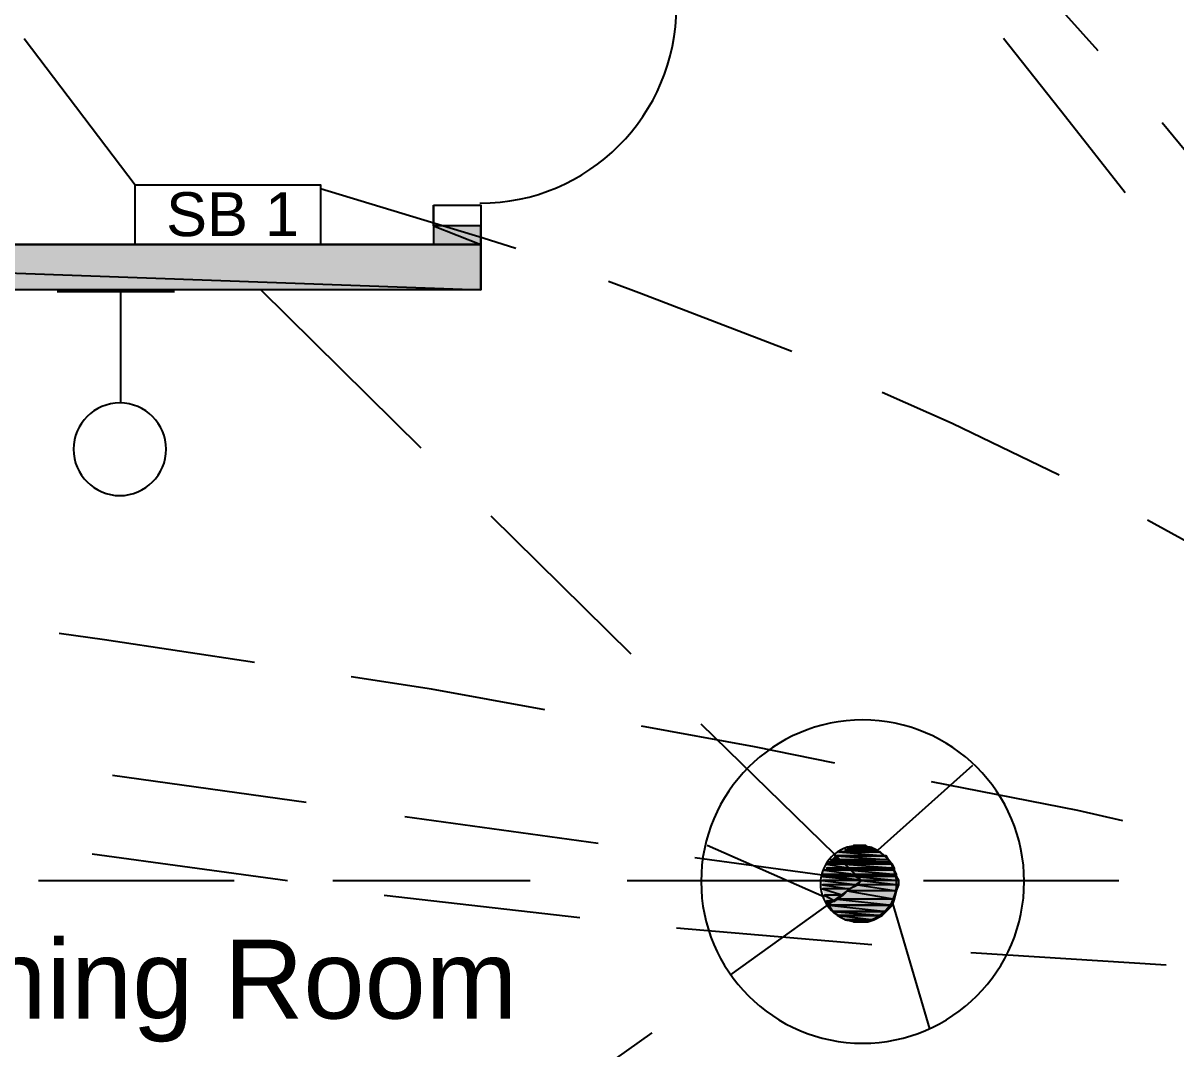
# Model space of a CAD drawing. Header units: millimetres. Extents: x 68 to 342, y 10 to 204.
# Drawn here: x 109.4 to 133.12, y 153.8 to 174.9 of the extents above; entities that cross this region are included whole.
import ezdxf

# ---------------------------------------------------------------- set-up
doc = ezdxf.new("R2010")
doc.units = ezdxf.units.MM
doc.styles.add('Arial$001H0', font='arial.ttf')

msp = doc.modelspace()

# ---------------------------------------------------------------- hatches: boundary and pattern name
at = {"true_color": 0x000008}
h = msp.add_hatch(color=8, dxfattribs=at)
h.paths.add_polyline_path([(118.82, 170.728), (117.847, 170.728), (118.82, 170.347)])
h.paths.add_polyline_path([(117.847, 170.728), (118.82, 170.347), (117.847, 170.347)])
h = msp.add_hatch(color=8, dxfattribs=at)
h.paths.add_polyline_path([(118.82, 170.347), (92.828, 170.347), (118.82, 169.415)])
h.paths.add_polyline_path([(92.828, 170.347), (118.82, 169.415), (92.828, 169.415)])
at = {"true_color": 0x000007}
h = msp.add_hatch(color=7, dxfattribs=at)
h.paths.add_polyline_path([(126.737, 157.985), (126.483, 157.985), (126.779, 157.943)])
h.paths.add_polyline_path([(126.483, 157.985), (126.779, 157.943), (126.483, 157.943)])
h = msp.add_hatch(color=7, dxfattribs=at)
h.paths.add_polyline_path([(126.144, 157.774), (126.102, 157.774), (126.186, 157.689)])
h.paths.add_polyline_path([(126.102, 157.774), (126.186, 157.689), (126.017, 157.689)])
h = msp.add_hatch(color=7, dxfattribs=at)
h.paths.add_polyline_path([(127.033, 157.858), (126.186, 157.858), (127.118, 157.774)])
h.paths.add_polyline_path([(126.186, 157.858), (127.118, 157.774), (126.102, 157.774)])
h = msp.add_hatch(color=7, dxfattribs=at)
h.paths.add_polyline_path([(127.118, 157.774), (126.102, 157.774), (127.16, 157.774)])
h.paths.add_polyline_path([(126.102, 157.774), (127.16, 157.774), (126.144, 157.774)])
h = msp.add_hatch(color=7, dxfattribs=at)
h.paths.add_polyline_path([(127.16, 157.774), (126.144, 157.774), (127.202, 157.689)])
h.paths.add_polyline_path([(126.144, 157.774), (127.202, 157.689), (126.186, 157.689)])
h = msp.add_hatch(color=7, dxfattribs=at)
h.paths.add_polyline_path([(126.991, 157.858), (126.229, 157.858), (127.033, 157.858)])
h.paths.add_polyline_path([(126.229, 157.858), (127.033, 157.858), (126.186, 157.858)])
h = msp.add_hatch(color=7, dxfattribs=at)
h.paths.add_polyline_path([(126.906, 157.901), (126.313, 157.901), (126.991, 157.858)])
h.paths.add_polyline_path([(126.313, 157.901), (126.991, 157.858), (126.229, 157.858)])
h = msp.add_hatch(color=7, dxfattribs=at)
h.paths.add_polyline_path([(126.864, 157.943), (126.356, 157.943), (126.906, 157.901)])
h.paths.add_polyline_path([(126.356, 157.943), (126.906, 157.901), (126.313, 157.901)])
h = msp.add_hatch(color=7, dxfattribs=at)
h.paths.add_polyline_path([(126.779, 157.943), (126.483, 157.943), (126.864, 157.943)])
h.paths.add_polyline_path([(126.483, 157.943), (126.864, 157.943), (126.356, 157.943)])
h = msp.add_hatch(color=7, dxfattribs=at)
h.paths.add_polyline_path([(126.398, 157.52), (125.932, 157.52), (126.44, 157.477)])
h.paths.add_polyline_path([(125.932, 157.52), (126.44, 157.477), (125.89, 157.477)])
h = msp.add_hatch(color=7, dxfattribs=at)
h.paths.add_polyline_path([(126.271, 157.647), (125.975, 157.647), (126.313, 157.604)])
h.paths.add_polyline_path([(125.975, 157.647), (126.313, 157.604), (125.932, 157.604)])
h = msp.add_hatch(color=7, dxfattribs=at)
h.paths.add_polyline_path([(126.313, 157.604), (125.932, 157.604), (126.398, 157.52)])
h.paths.add_polyline_path([(125.932, 157.604), (126.398, 157.52), (125.932, 157.52)])
h = msp.add_hatch(color=7, dxfattribs=at)
h.paths.add_polyline_path([(126.186, 157.689), (126.017, 157.689), (126.271, 157.647)])
h.paths.add_polyline_path([(126.017, 157.689), (126.271, 157.647), (125.975, 157.647)])
h = msp.add_hatch(color=7, dxfattribs=at)
h.paths.add_polyline_path([(127.202, 157.689), (126.186, 157.689), (127.245, 157.647)])
h.paths.add_polyline_path([(126.186, 157.689), (127.245, 157.647), (126.271, 157.647)])
h = msp.add_hatch(color=7, dxfattribs=at)
h.paths.add_polyline_path([(127.245, 157.647), (126.271, 157.647), (127.287, 157.604)])
h.paths.add_polyline_path([(126.271, 157.647), (127.287, 157.604), (126.313, 157.604)])
h = msp.add_hatch(color=7, dxfattribs=at)
h.paths.add_polyline_path([(127.287, 157.604), (126.313, 157.604), (127.329, 157.52)])
h.paths.add_polyline_path([(126.313, 157.604), (127.329, 157.52), (126.398, 157.52)])
h = msp.add_hatch(color=7, dxfattribs=at)
h.paths.add_polyline_path([(127.329, 157.52), (126.398, 157.52), (127.329, 157.477)])
h.paths.add_polyline_path([(126.398, 157.52), (127.329, 157.477), (126.44, 157.477)])
h = msp.add_hatch(color=7, dxfattribs=at)
h.paths.add_polyline_path([(126.44, 157.477), (125.89, 157.477), (126.525, 157.393)])
h.paths.add_polyline_path([(125.89, 157.477), (126.525, 157.393), (125.848, 157.393)])
h = msp.add_hatch(color=7, dxfattribs=at)
h.paths.add_polyline_path([(126.525, 157.393), (125.848, 157.393), (126.525, 157.35)])
h.paths.add_polyline_path([(125.848, 157.393), (126.525, 157.35), (125.848, 157.35)])
h = msp.add_hatch(color=7, dxfattribs=at)
h.paths.add_polyline_path([(126.525, 157.35), (125.848, 157.35), (126.652, 157.266)])
h.paths.add_polyline_path([(125.848, 157.35), (126.652, 157.266), (125.848, 157.266)])
h = msp.add_hatch(color=7, dxfattribs=at)
h.paths.add_polyline_path([(126.652, 157.266), (125.848, 157.266), (126.567, 157.181)])
h.paths.add_polyline_path([(125.848, 157.266), (126.567, 157.181), (125.848, 157.181)])
h = msp.add_hatch(color=7, dxfattribs=at)
h.paths.add_polyline_path([(127.329, 157.477), (126.44, 157.477), (127.372, 157.393)])
h.paths.add_polyline_path([(126.44, 157.477), (127.372, 157.393), (126.525, 157.393)])
h = msp.add_hatch(color=7, dxfattribs=at)
h.paths.add_polyline_path([(127.372, 157.393), (126.525, 157.393), (127.372, 157.35)])
h.paths.add_polyline_path([(126.525, 157.393), (127.372, 157.35), (126.525, 157.35)])
h = msp.add_hatch(color=7, dxfattribs=at)
h.paths.add_polyline_path([(127.372, 157.35), (126.525, 157.35), (127.414, 157.266)])
h.paths.add_polyline_path([(126.525, 157.35), (127.414, 157.266), (126.652, 157.266)])
h = msp.add_hatch(color=7, dxfattribs=at)
h.paths.add_polyline_path([(127.414, 157.266), (126.652, 157.266), (127.414, 157.181)])
h.paths.add_polyline_path([(126.652, 157.266), (127.414, 157.181), (126.567, 157.181)])
h = msp.add_hatch(color=7, dxfattribs=at)
h.paths.add_polyline_path([(126.567, 157.181), (125.848, 157.181), (126.398, 157.096)])
h.paths.add_polyline_path([(125.848, 157.181), (126.398, 157.096), (125.848, 157.096)])
h = msp.add_hatch(color=7, dxfattribs=at)
h.paths.add_polyline_path([(126.398, 157.096), (125.848, 157.096), (126.271, 156.969)])
h.paths.add_polyline_path([(125.848, 157.096), (126.271, 156.969), (125.89, 156.969)])
h = msp.add_hatch(color=7, dxfattribs=at)
h.paths.add_polyline_path([(127.372, 157.054), (126.356, 157.054), (127.329, 156.885)])
h.paths.add_polyline_path([(126.356, 157.054), (127.329, 156.885), (126.144, 156.885)])
h = msp.add_hatch(color=7, dxfattribs=at)
h.paths.add_polyline_path([(127.414, 157.181), (126.567, 157.181), (127.372, 157.054)])
h.paths.add_polyline_path([(126.567, 157.181), (127.372, 157.054), (126.356, 157.054)])
h = msp.add_hatch(color=7, dxfattribs=at)
h.paths.add_polyline_path([(126.271, 156.969), (125.89, 156.969), (126.102, 156.842)])
h.paths.add_polyline_path([(125.89, 156.969), (126.102, 156.842), (125.932, 156.842)])
h = msp.add_hatch(color=7, dxfattribs=at)
h.paths.add_polyline_path([(125.975, 156.758), (125.932, 156.842)])
h.paths.add_polyline_path([(125.975, 156.758), (125.932, 156.842), (126.102, 156.842)])
h = msp.add_hatch(color=7, dxfattribs=at)
h.paths.add_polyline_path([(127.329, 156.885), (126.144, 156.885), (127.287, 156.758)])
h.paths.add_polyline_path([(126.144, 156.885), (127.287, 156.758), (125.975, 156.758)])
h = msp.add_hatch(color=7, dxfattribs=at)
h.paths.add_polyline_path([(127.287, 156.758), (125.975, 156.758), (127.16, 156.631)])
h.paths.add_polyline_path([(125.975, 156.758), (127.16, 156.631), (126.059, 156.631)])
h.paths.add_polyline_path([(127.16, 156.631), (126.059, 156.631)])
h.paths.add_polyline_path([(126.059, 156.631), (127.16, 156.631)])
h = msp.add_hatch(color=7, dxfattribs=at)
h.paths.add_polyline_path([(127.16, 156.631), (126.059, 156.631), (127.075, 156.546)])
h.paths.add_polyline_path([(126.059, 156.631), (127.075, 156.546), (126.186, 156.546)])
h.paths.add_polyline_path([(127.075, 156.546), (126.186, 156.546)])
h.paths.add_polyline_path([(126.186, 156.546), (127.075, 156.546)])
h = msp.add_hatch(color=7, dxfattribs=at)
h.paths.add_polyline_path([(127.075, 156.546), (126.186, 156.546), (126.906, 156.461)])
h.paths.add_polyline_path([(126.186, 156.546), (126.906, 156.461), (126.313, 156.461)])
h.paths.add_polyline_path([(126.906, 156.461), (126.313, 156.461)])
h.paths.add_polyline_path([(126.313, 156.461), (126.906, 156.461)])
h = msp.add_hatch(color=7, dxfattribs=at)
h.paths.add_polyline_path([(126.906, 156.461), (126.313, 156.461), (126.779, 156.419)])
h.paths.add_polyline_path([(126.313, 156.461), (126.779, 156.419), (126.483, 156.419)])
h.paths.add_polyline_path([(126.779, 156.419), (126.483, 156.419), (126.61, 156.419)])

# ---------------------------------------------------------------- linework, layer by layer
at = {"color": 5, "linetype": 'Continuous', "lineweight": 25, "true_color": 0x000005}
for p, q in [((109.422, 174.58), (111.708, 171.574)), ((117.593, 166.156), (114.291, 169.415)), ((121.911, 161.922), (119.032, 164.759)), ((126.652, 157.266), (123.35, 160.483)), ((115.222, 158.874), (111.243, 159.425)), ((121.233, 158.028), (117.254, 158.578)), ((126.652, 157.266), (123.223, 157.731)), ((109.719, 157.266), (113.74, 157.266)), ((115.772, 157.266), (119.836, 157.266)), ((121.826, 157.266), (125.89, 157.266)), ((126.652, 157.266), (123.943, 155.318)), ((127.922, 157.266), (131.944, 157.266)), ((122.334, 154.133), (119.032, 151.805))]:
    msp.add_line(p, q, dxfattribs=at)
at = {"color": 1, "linetype": 'Continuous', "lineweight": 25, "true_color": 0x000001}
for p, q in [((135.415, 169.712), (132.833, 172.844)), ((110.819, 157.816), (114.841, 157.266)), ((116.831, 156.969), (120.852, 156.504)), ((122.842, 156.292), (126.864, 155.953)), ((128.896, 155.784), (132.917, 155.53))]:
    msp.add_line(p, q, dxfattribs=at)
at = {"color": 7, "linetype": 'Continuous', "lineweight": 25, "true_color": 0x000007}
for p, q in [((117.847, 171.151), (117.847, 170.347)), ((118.82, 171.151), (118.82, 169.415)), ((117.847, 170.347), (92.362, 170.347)), ((118.82, 169.415), (98.585, 169.415)), ((112.513, 169.373), (110.1, 169.373)), ((111.412, 167.087), (111.412, 169.373)), ((126.991, 157.901), (128.938, 159.636)), ((125.89, 156.927), (123.477, 157.985)), ((127.287, 156.8), (128.049, 154.218))]:
    msp.add_line(p, q, dxfattribs=at)
at = {"color": 1, "linetype": 'Continuous', "lineweight": 25, "true_color": 0x000001}
for points in [[(131.52, 174.326), (129.7, 176.358), (128.769, 177.332)], [(132.071, 171.405), (130.843, 172.971), (129.573, 174.58)], [(119.54, 170.262), (118.863, 170.474), (115.518, 171.49)], [(125.213, 168.145), (122.122, 169.331), (121.445, 169.585)], [(130.716, 165.605), (128.515, 166.664), (127.075, 167.299)], [(136.05, 162.684), (134.695, 163.489), (132.536, 164.674)], [(114.164, 161.753), (111.073, 162.219), (110.142, 162.346)], [(120.133, 160.779), (117.804, 161.203), (116.153, 161.457)], [(126.102, 159.679), (124.451, 160.017), (122.122, 160.441)], [(132.028, 158.493), (131.097, 158.705), (128.091, 159.298)]]:
    msp.add_lwpolyline(points, dxfattribs=at)
at = {"color": 7, "linetype": 'Continuous', "lineweight": 25, "true_color": 0x000007}
msp.add_lwpolyline([(115.518, 170.347), (111.708, 170.347), (111.708, 171.574), (115.518, 171.574)], close=True, dxfattribs=at)
at = {"color": 2, "linetype": 'Continuous', "lineweight": 25, "true_color": 0x000002}
msp.add_lwpolyline([(117.847, 171.151), (118.82, 171.151), (118.82, 170.728), (117.847, 170.728)], close=True, dxfattribs=at)
at = {"color": 8, "linetype": 'Continuous', "lineweight": -2, "true_color": 0x000008}
for points in [[(118.82, 170.728), (117.847, 170.728), (118.82, 170.347)], [(92.362, 170.347), (118.82, 170.347), (118.82, 170.347)], [(118.82, 170.347), (92.828, 170.347), (118.82, 169.415)]]:
    msp.add_lwpolyline(points, close=True, dxfattribs=at)
for points in [[(117.847, 170.728), (118.82, 170.347), (117.847, 170.347)], [(118.82, 170.347), (118.82, 170.347), (92.362, 170.347)], [(92.828, 170.347), (118.82, 169.415), (92.828, 169.415)]]:
    msp.add_lwpolyline(points, dxfattribs=at)
at = {"color": 7, "linetype": 'Continuous', "lineweight": -2, "true_color": 0x000007}
for points in [[(126.652, 157.985), (126.737, 157.985), (126.483, 157.985)], [(126.483, 157.985), (126.779, 157.943), (126.483, 157.943)], [(126.102, 157.774), (126.186, 157.689), (126.017, 157.689)], [(126.186, 157.858), (127.118, 157.774), (126.102, 157.774)], [(126.102, 157.774), (126.144, 157.774), (126.144, 157.774)], [(126.102, 157.774), (127.16, 157.774), (126.144, 157.774)], [(126.144, 157.774), (127.202, 157.689), (126.186, 157.689)], [(126.229, 157.858), (127.033, 157.858), (126.186, 157.858)], [(126.313, 157.901), (126.991, 157.858), (126.229, 157.858)], [(126.356, 157.943), (126.906, 157.901), (126.313, 157.901)], [(126.483, 157.943), (126.864, 157.943), (126.356, 157.943)], [(125.932, 157.52), (126.44, 157.477), (125.89, 157.477)], [(125.975, 157.647), (126.313, 157.604), (125.932, 157.604)], [(125.932, 157.604), (126.398, 157.52), (125.932, 157.52)], [(126.017, 157.689), (126.271, 157.647), (125.975, 157.647)], [(126.186, 157.689), (127.245, 157.647), (126.271, 157.647)], [(126.271, 157.647), (127.287, 157.604), (126.313, 157.604)], [(126.313, 157.604), (127.329, 157.52), (126.398, 157.52)], [(126.398, 157.52), (127.329, 157.477), (126.44, 157.477)], [(125.89, 157.477), (126.525, 157.393), (125.848, 157.393)], [(125.848, 157.393), (126.525, 157.35), (125.848, 157.35)], [(125.848, 157.35), (126.652, 157.266), (125.848, 157.266)], [(125.848, 157.266), (126.567, 157.181), (125.848, 157.181)], [(126.44, 157.477), (127.372, 157.393), (126.525, 157.393)], [(126.525, 157.393), (127.372, 157.35), (126.525, 157.35)], [(126.525, 157.35), (127.414, 157.266), (126.652, 157.266)], [(126.652, 157.266), (127.414, 157.181), (126.567, 157.181)], [(125.848, 157.181), (126.398, 157.096), (125.848, 157.096)], [(125.848, 157.096), (126.271, 156.969), (125.89, 156.969)], [(126.356, 157.054), (127.329, 156.885), (126.144, 156.885)], [(126.567, 157.181), (127.372, 157.054), (126.356, 157.054)], [(125.89, 156.969), (126.102, 156.842), (125.932, 156.842)], [(125.975, 156.758), (125.932, 156.842), (126.102, 156.842)], [(126.144, 156.885), (127.287, 156.758), (125.975, 156.758)], [(127.287, 156.758), (127.287, 156.758), (125.975, 156.758)], [(126.059, 156.631), (127.16, 156.631), (127.16, 156.631)], [(126.186, 156.546), (127.075, 156.546), (127.075, 156.546)], [(126.313, 156.461), (126.906, 156.461), (126.906, 156.461)], [(126.779, 156.419), (126.483, 156.419), (126.61, 156.419)], [(126.779, 156.419), (126.779, 156.419), (126.483, 156.419)]]:
    msp.add_lwpolyline(points, dxfattribs=at)
for points in [[(126.737, 157.985), (126.483, 157.985), (126.779, 157.943)], [(127.118, 157.774), (126.102, 157.774), (127.16, 157.774)], [(126.144, 157.774), (126.102, 157.774), (126.186, 157.689)], [(127.16, 157.774), (126.144, 157.774), (127.202, 157.689)], [(127.033, 157.858), (126.186, 157.858), (127.118, 157.774)], [(126.991, 157.858), (126.229, 157.858), (127.033, 157.858)], [(126.906, 157.901), (126.313, 157.901), (126.991, 157.858)], [(126.864, 157.943), (126.356, 157.943), (126.906, 157.901)], [(126.779, 157.943), (126.483, 157.943), (126.864, 157.943)], [(126.313, 157.604), (125.932, 157.604), (126.398, 157.52)], [(126.398, 157.52), (125.932, 157.52), (126.44, 157.477)], [(126.271, 157.647), (125.975, 157.647), (126.313, 157.604)], [(126.186, 157.689), (126.017, 157.689), (126.271, 157.647)], [(127.202, 157.689), (126.186, 157.689), (127.245, 157.647)], [(127.245, 157.647), (126.271, 157.647), (127.287, 157.604)], [(127.287, 157.604), (126.313, 157.604), (127.329, 157.52)], [(127.329, 157.52), (126.398, 157.52), (127.329, 157.477)], [(126.525, 157.393), (125.848, 157.393), (126.525, 157.35)], [(126.525, 157.35), (125.848, 157.35), (126.652, 157.266)], [(126.652, 157.266), (125.848, 157.266), (126.567, 157.181)], [(126.44, 157.477), (125.89, 157.477), (126.525, 157.393)], [(127.329, 157.477), (126.44, 157.477), (127.372, 157.393)], [(127.372, 157.393), (126.525, 157.393), (127.372, 157.35)], [(127.372, 157.35), (126.525, 157.35), (127.414, 157.266)], [(127.414, 157.266), (126.652, 157.266), (127.414, 157.181)], [(126.567, 157.181), (125.848, 157.181), (126.398, 157.096)], [(126.398, 157.096), (125.848, 157.096), (126.271, 156.969)], [(127.372, 157.054), (126.356, 157.054), (127.329, 156.885)], [(127.414, 157.181), (126.567, 157.181), (127.372, 157.054)], [(126.271, 156.969), (125.89, 156.969), (126.102, 156.842)], [(125.975, 156.758), (125.975, 156.758), (125.932, 156.842)], [(127.329, 156.885), (126.144, 156.885), (127.287, 156.758)], [(125.975, 156.758), (125.975, 156.758)], [(125.975, 156.758), (127.287, 156.758), (127.287, 156.758)], [(127.287, 156.758), (125.975, 156.758), (127.16, 156.631)], [(125.975, 156.758), (127.16, 156.631), (126.059, 156.631)], [(127.16, 156.631), (126.059, 156.631)], [(127.16, 156.631), (126.059, 156.631), (127.075, 156.546)], [(126.059, 156.631), (127.075, 156.546), (126.186, 156.546)], [(127.075, 156.546), (126.186, 156.546)], [(127.075, 156.546), (126.186, 156.546), (126.906, 156.461)], [(126.186, 156.546), (126.906, 156.461), (126.313, 156.461)], [(126.906, 156.461), (126.313, 156.461)], [(126.906, 156.461), (126.313, 156.461), (126.779, 156.419)], [(126.313, 156.461), (126.779, 156.419), (126.483, 156.419)], [(126.483, 156.419), (126.779, 156.419), (126.779, 156.419)]]:
    msp.add_lwpolyline(points, close=True, dxfattribs=at)
at = {"color": 2, "linetype": 'Continuous', "lineweight": 25, "true_color": 0x000002}
msp.add_open_spline([(118.799, 171.193), (121.032, 171.193), (122.842, 173.003), (122.842, 175.236)], degree=3, dxfattribs=at)
at = {"color": 7, "linetype": 'Continuous', "lineweight": 25, "true_color": 0x000007}
for points in [[(111.391, 167.087), (110.865, 167.087), (110.438, 166.661), (110.438, 166.135)], [(112.343, 166.135), (112.343, 166.661), (111.917, 167.087), (111.391, 167.087)], [(110.438, 166.135), (110.438, 165.609), (110.865, 165.182), (111.391, 165.182)], [(111.391, 165.182), (111.917, 165.182), (112.343, 165.609), (112.343, 166.135)], [(126.673, 160.568), (124.838, 160.568), (123.35, 159.08), (123.35, 157.245)], [(129.996, 157.245), (129.996, 159.08), (128.509, 160.568), (126.673, 160.568)], [(126.589, 157.985), (126.156, 157.985), (125.805, 157.635), (125.805, 157.202)], [(127.372, 157.202), (127.372, 157.635), (127.021, 157.985), (126.589, 157.985)], [(123.35, 157.245), (123.35, 155.409), (124.838, 153.921), (126.673, 153.921)], [(125.805, 157.202), (125.805, 156.77), (126.156, 156.419), (126.589, 156.419)], [(126.589, 156.419), (127.021, 156.419), (127.372, 156.77), (127.372, 157.202)], [(126.673, 153.921), (128.509, 153.921), (129.996, 155.409), (129.996, 157.245)]]:
    msp.add_open_spline(points, degree=3, dxfattribs=at)

# ---------------------------------------------------------------- texts
at = {"color": 7, "true_color": 0x000007, "style": 'Arial$001H0'}
for s, height, p in [('SB 1', 0.9038, (112.343, 170.516)), ('Dinning Room', 1.62001, (105.231, 154.429))]:
    msp.add_text(s, height=height, dxfattribs=at).set_placement(p)

doc.saveas('drawing.dxf')
